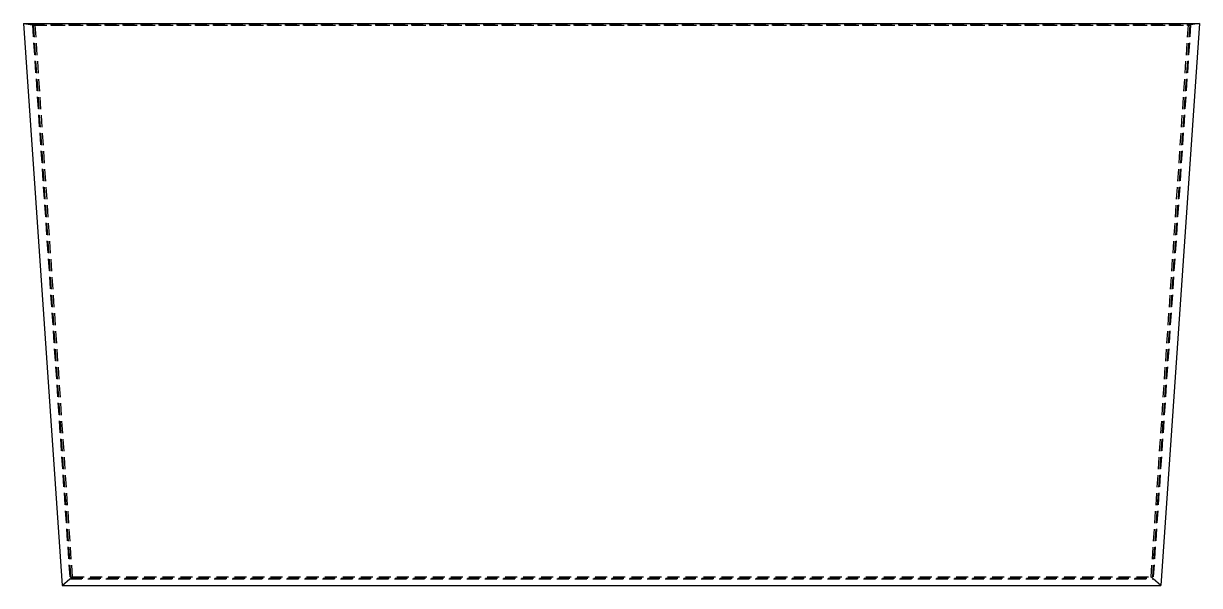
# Model space of a CAD drawing. Header units: millimetres. Extents: x -310 to 310, y -144 to 152.
import ezdxf

# ---------------------------------------------------------------- set-up
doc = ezdxf.new("R2010")
doc.units = ezdxf.units.MM
doc.linetypes.add('HIDDEN', pattern=[9.525, 6.35, -3.175])
doc.layers.add('hidden', color=7, linetype='HIDDEN')
doc.layers.add('visible', color=7, linetype='CONTINUOUS')

msp = doc.modelspace()

# ---------------------------------------------------------------- linework, layer by layer
at = {"layer": 'hidden'}
for p, q in [((-310.48, 152.41), (-305.82, 151.68)), ((-305.82, 151.68), (-286, -140.83)), ((-305.82, 151.68), (305.82, 151.68)), ((-305.36, 151.6), (-304.45, 151.46)), ((-305.36, 151.6), (-285.6, -140.49)), ((-305.36, 151.6), (305.36, 151.6)), ((-304.45, 151.46), (-284.8, -139.81)), ((-304.45, 151.46), (304.45, 151.46)), ((304.45, 151.46), (284.8, -139.81)), ((305.36, 151.6), (285.6, -140.49)), ((305.82, 151.68), (286, -140.83)), ((305.36, 151.6), (304.45, 151.46)), ((310.48, 152.41), (305.82, 151.68)), ((-290.07, -144.31), (-286, -140.83)), ((-286, -140.83), (286, -140.83)), ((-285.6, -140.49), (-284.8, -139.81)), ((-285.6, -140.49), (285.6, -140.49)), ((-284.8, -139.81), (284.8, -139.81)), ((285.6, -140.49), (284.8, -139.81)), ((290.07, -144.31), (286, -140.83))]:
    msp.add_line(p, q, dxfattribs=at)
at = {"layer": 'visible'}
for p, q in [((-310.48, 152.41), (-290.07, -144.31)), ((-310.48, 152.41), (310.48, 152.41)), ((310.48, 152.41), (290.07, -144.31)), ((-290.07, -144.31), (290.07, -144.31))]:
    msp.add_line(p, q, dxfattribs=at)

doc.saveas('drawing.dxf')
